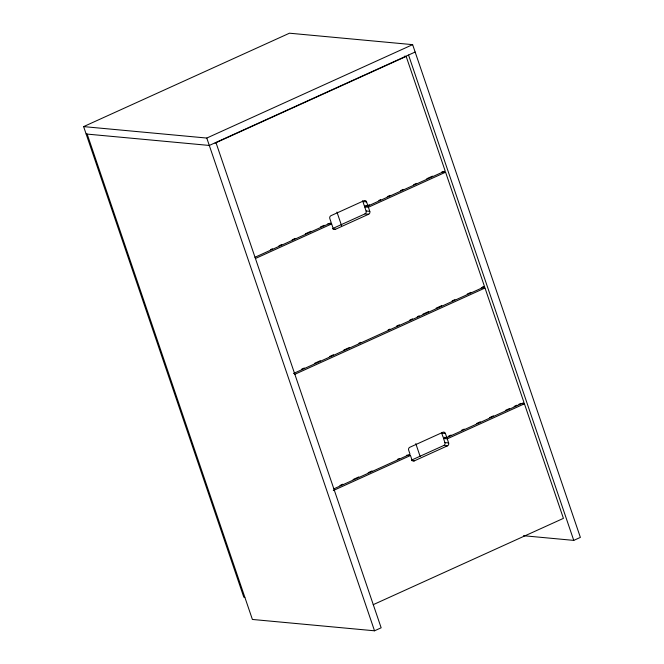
<?xml version="1.0" encoding="UTF-8"?>
<svg xmlns="http://www.w3.org/2000/svg" width="664" height="664" viewBox="0 0 664 664"><rect width="100%" height="100%" fill="white"/><g stroke="black" fill="none" stroke-linecap="round" stroke-linejoin="round"><path stroke-width="1" d="M244.842 597.276L243.812 597.185L83.623 126.608L289.471 33.2L412.634 44.646L580.377 537.392L573.762 540.388L523.473 535.715M83.623 126.608L206.786 138.054L412.634 44.646M415.149 52.033L209.301 145.449L86.137 134.003M215.02 143.15L406.169 56.415L445.171 170.972L367.972 206.006L364.279 205.657L362.884 201.557A2.216 1.967 -84.7 0 0 362.478 200.835M270.514 249.631L272.398 248.776M278.988 245.788L281.81 244.501M292.168 239.804L294.99 238.525M305.349 233.828L310.993 231.263M320.413 226.988L324.173 225.279M332.797 228.482L364.959 213.883A2.216 1.967 -84.7 0 0 366.096 211.003L364.702 206.894L369.408 204.753M378.82 200.487L380.704 199.632M387.295 196.644L390.117 195.357M400.475 190.659L403.297 189.381M413.647 184.683L416.477 183.397M426.827 178.699L432.48 176.134M254.968 257.283L331.22 222.681L329.817 218.581A2.216 1.967 -84.7 0 1 330.954 215.692L364.038 200.677A2.216 1.967 -84.7 0 1 366.578 201.897L367.972 206.006M255.383 258.52L331.635 223.917L333.037 228.026A2.216 1.967 -84.7 0 0 335.569 229.238L368.653 214.231A2.216 1.967 -84.7 0 0 369.79 211.343L368.396 207.234L364.702 206.894M368.396 207.234L445.586 172.208L484.587 286.773L293.447 373.508M301.464 369.267L304.295 367.989M314.653 363.291L320.297 360.726M329.717 356.452L333.477 354.742M343.836 350.044L349.488 347.479M358.9 343.205L360.784 342.35M388.091 329.958L389.976 329.103M396.566 326.115L399.396 324.829M409.746 320.131L412.576 318.853M417.282 316.711L419.167 315.856M422.935 314.147L428.579 311.59M436.115 308.171L441.767 305.606M452.126 300.908L454.948 299.622M467.19 294.069L470.95 292.359M294.808 374.313L485.002 288.002L524.004 402.567L446.814 437.593L443.12 437.252L441.718 433.144A2.216 1.967 -84.7 0 0 441.477 432.646M339.943 485.492L342.765 484.214M353.123 479.516L358.767 476.951M368.188 472.677L371.948 470.967M397.371 459.438L399.247 458.583M411.63 460.069L443.801 445.478A2.216 1.967 -84.7 0 0 444.938 442.589L443.535 438.481L446.366 437.202M448.241 436.348L451.072 435.069M461.422 430.363L464.252 429.085M476.486 423.532L480.255 421.823M489.667 417.548L493.435 415.847M505.669 410.286L509.437 408.584M514.144 406.443L516.966 405.164M518.85 404.31L520.734 403.455L524.427 403.795L563.429 518.36L373.226 604.672M333.801 488.878L410.053 454.276L408.659 450.167A2.216 1.967 -84.7 0 1 409.796 447.279L442.88 432.272A2.216 1.967 -84.7 0 1 445.419 433.492L446.814 437.593M333.286 490.538L410.476 455.504L411.871 459.612A2.216 1.967 -84.7 0 0 414.411 460.833L447.494 445.818A2.216 1.967 -84.7 0 0 448.632 442.929L447.237 438.829L443.535 438.481M447.237 438.829L524.427 403.795M87.167 134.095L252.395 619.454L374.529 630.8L381.153 627.795L215.924 142.445M404.318 56.241L406.169 56.415M441.892 171.86L445.586 172.208M362.884 201.557L366.578 201.897M366.096 211.003L369.79 211.343M364.959 213.883L368.653 214.231M327.941 223.577L331.635 223.917M332.797 228.98L335.569 229.238M482.736 286.599L484.587 286.773M481.309 287.661L485.002 288.002M441.718 433.144L445.419 433.492M444.938 442.589L448.632 442.929M443.801 445.478L447.494 445.818M406.783 455.164L410.476 455.504M411.638 460.575L414.411 460.833M408.534 55.037L573.762 540.388M336.955 212.065L341.628 225.785M415.797 443.652L420.129 456.392M206.786 138.054L374.529 630.8"/></g></svg>
